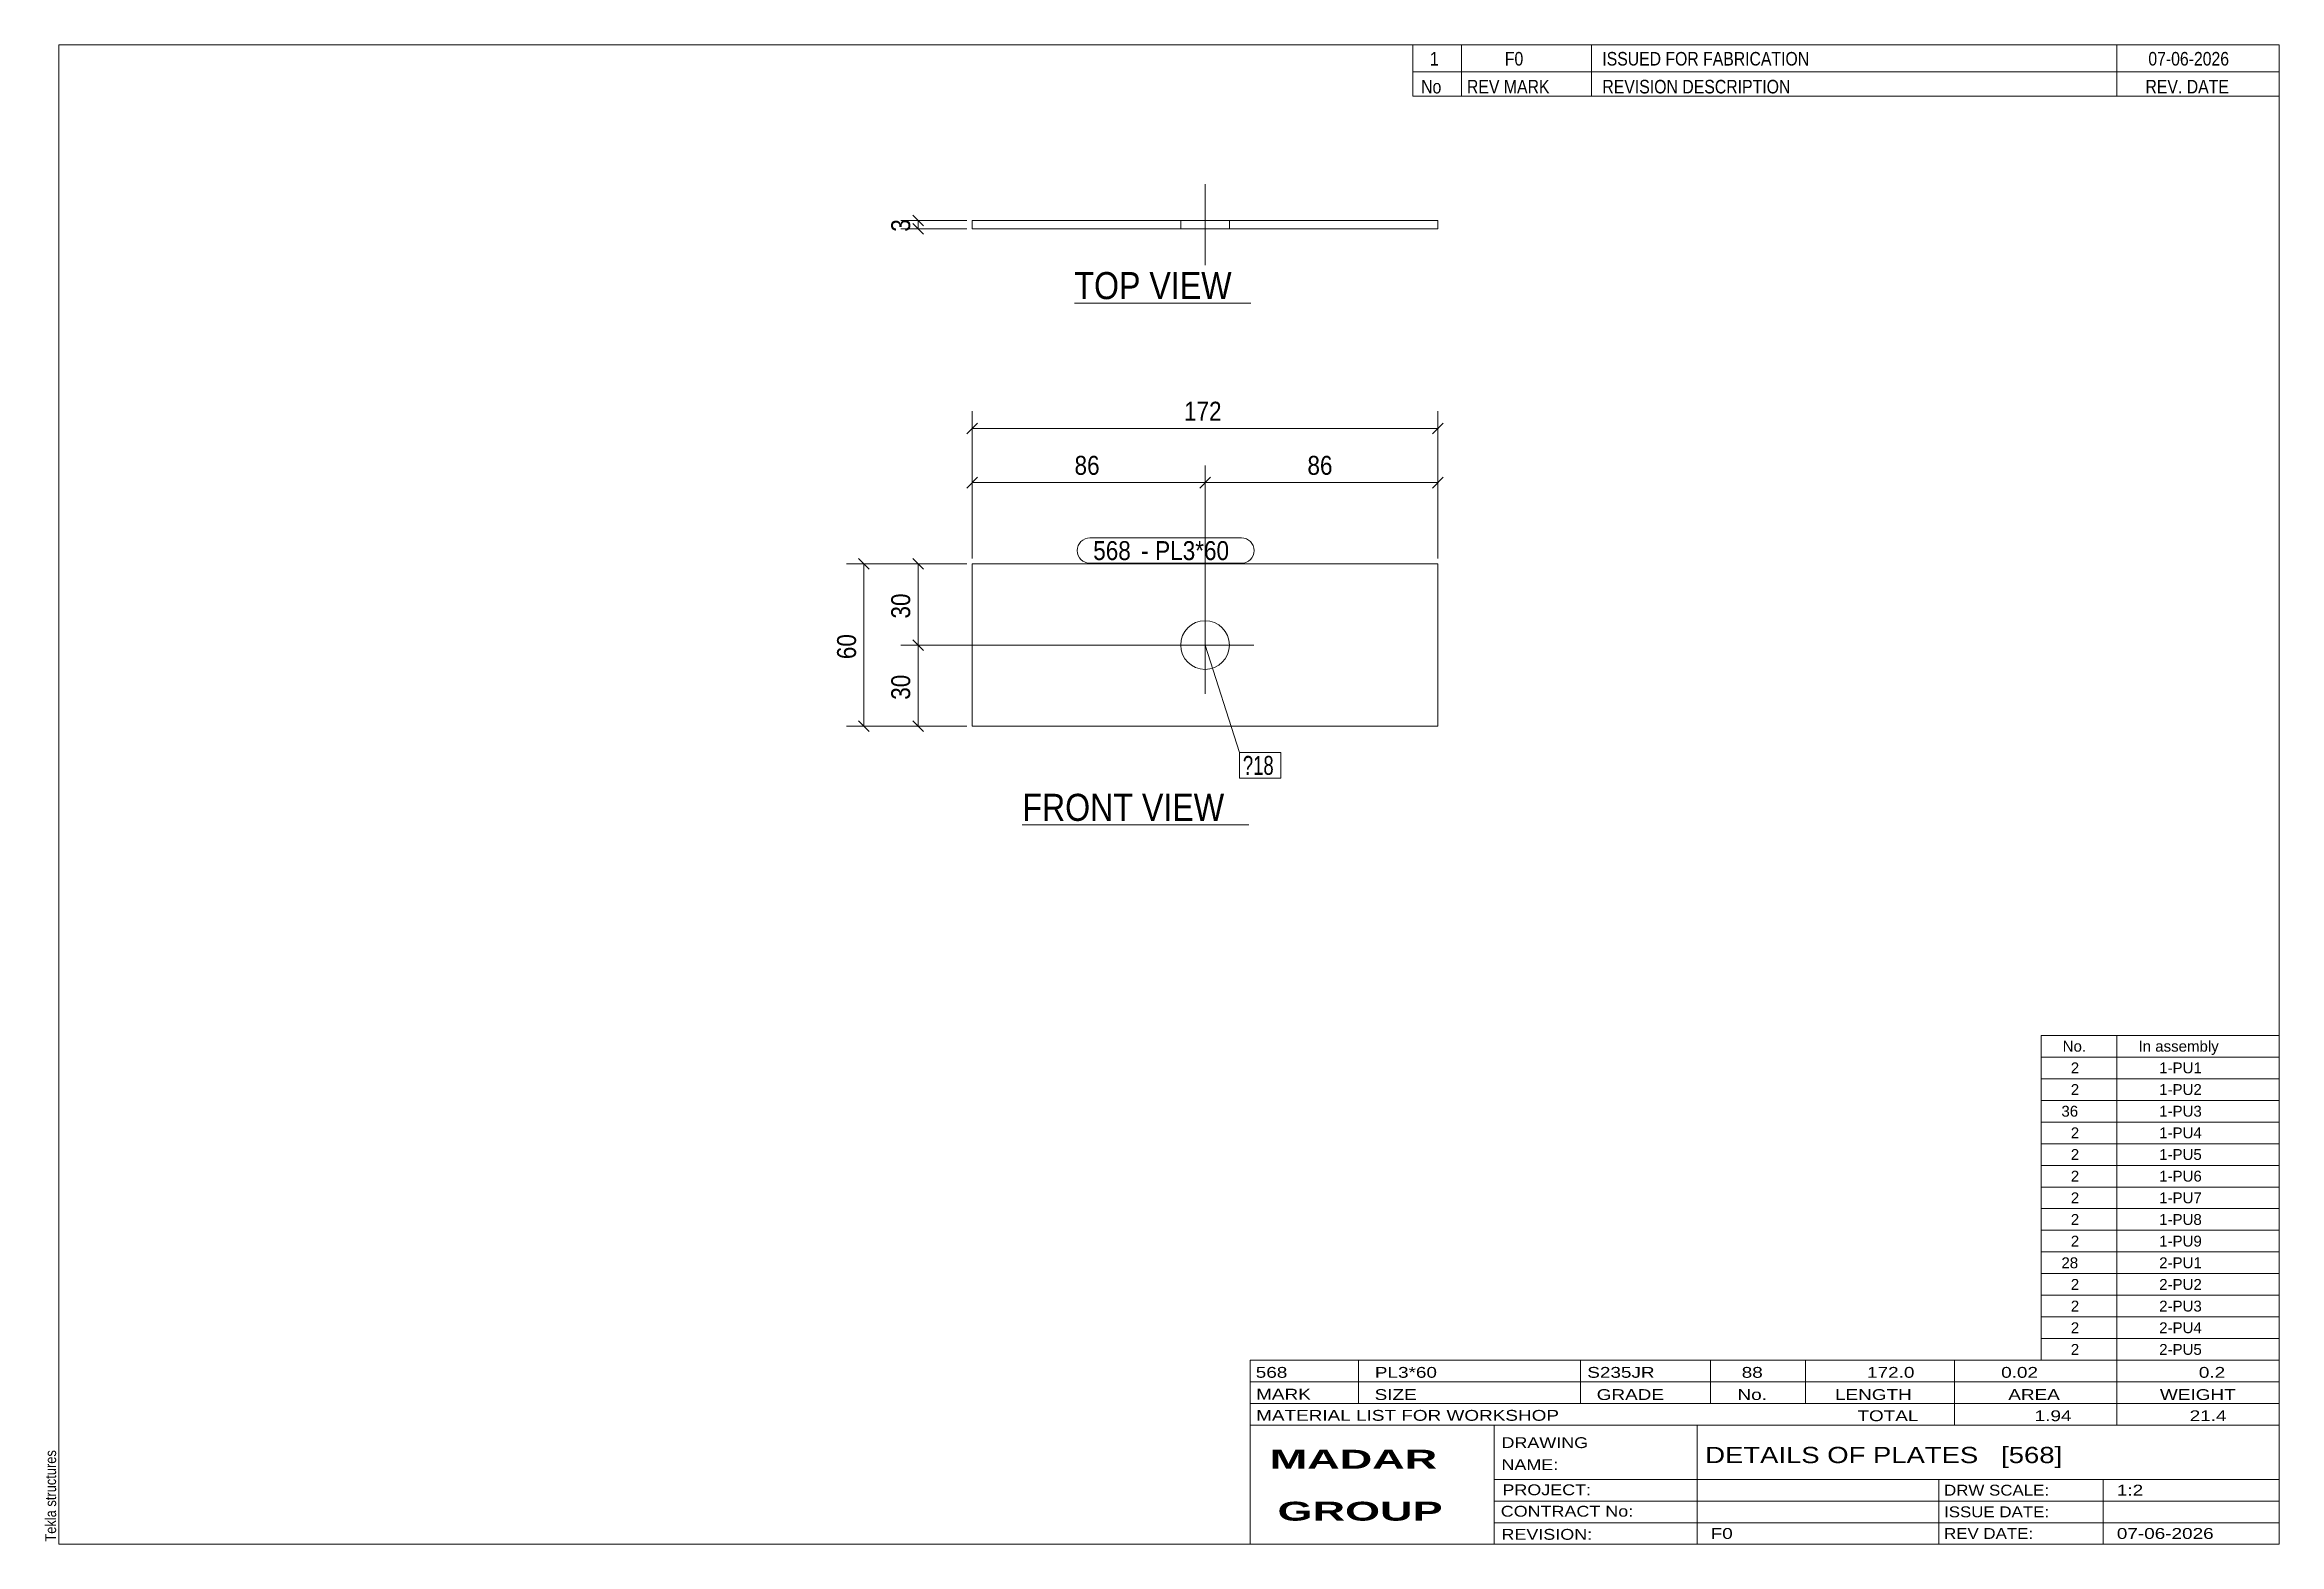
# Model space of a CAD drawing. Header units: millimetres. Extents: x 2 to 415, y 5 to 282.
import ezdxf

# ---------------------------------------------------------------- set-up
doc = ezdxf.new("R2010")
doc.units = ezdxf.units.MM
doc.linetypes.add('XKITLINE00', pattern=[0])
for name, color, linetype, lineweight in [('Bolt', 3, 'Continuous', 0), ('BoltMark', 7, 'Continuous', 0), ('Dimensions', 7, 'Continuous', 0), ('DrawingSheet', 5, 'Continuous', 0), ('OtherObjectType', 7, 'Continuous', 0), ('Part', 2, 'Continuous', 0), ('PartMark', 7, 'Continuous', 0)]:
    doc.layers.add(name, color=color, linetype=linetype, lineweight=lineweight)
doc.styles.add('ARIAL', font='ARIAL.TTF')
doc.styles.add('ARIAL_BOLD', font='ARIALBD.TTF')
doc.styles.add('ARIAL_NARROW', font='ARIALN.TTF')

# ---------------------------------------------------------------- blocks, each defined once
blk = doc.blocks.new('*A1')
at = {"layer": 'Bolt', "color": 3, "linetype": 'XKITLINE00', "lineweight": 0}
for p, q in [((216.65, 180.1), (216.65, 162.1)), ((225.65, 171.1), (207.65, 171.1))]:
    blk.add_line(p, q, dxfattribs=at)
blk.add_circle((216.65, 171.1), 4.5, dxfattribs=at)
blk = doc.blocks.new('*A2')
at = {"layer": 'Part', "color": 2, "linetype": 'XKITLINE00', "lineweight": 0}
for p, q in [((173.65, 156.1), (173.65, 186.1)), ((173.65, 186.1), (259.65, 186.1)), ((259.65, 186.1), (259.65, 156.1)), ((259.65, 156.1), (173.65, 156.1))]:
    blk.add_line(p, q, dxfattribs=at)
blk = doc.blocks.new('*A3')
at = {"layer": 'Bolt', "color": 3, "linetype": 'XKITLINE00', "lineweight": 0}
for p, q in [((216.65, 241.25), (216.65, 256.25)), ((212.15, 249.5), (212.15, 248)), ((221.15, 249.5), (221.15, 248))]:
    blk.add_line(p, q, dxfattribs=at)
blk = doc.blocks.new('*A4')
at = {"layer": 'Part', "color": 2, "linetype": 'XKITLINE00', "lineweight": 0}
for p, q in [((173.65, 248), (173.65, 249.5)), ((259.65, 249.5), (173.65, 249.5)), ((259.65, 248), (173.65, 248)), ((259.65, 248), (259.65, 249.5))]:
    blk.add_line(p, q, dxfattribs=at)
blk = doc.blocks.new('*A5')
at = {"layer": 'DrawingSheet', "color": 5, "linetype": 'XKITLINE00', "lineweight": 0}
for p, q in [((415, 282), (5, 282)), ((5, 282), (5, 5)), ((415, 5), (415, 282)), ((5, 5), (415, 5))]:
    blk.add_line(p, q, dxfattribs=at)
at = {"layer": 'DrawingSheet', "color": 5, "style": 'ARIAL', "width": 0.85}
blk.add_text('Tekla structures', height=2, rotation=90, dxfattribs=at).set_placement((4.5, 5.5))
blk = doc.blocks.new('*A6')
at = {"layer": 'OtherObjectType', "color": 7, "linetype": 'XKITLINE00', "lineweight": 0}
for p, q in [((371, 99), (415, 99)), ((371, 95), (371, 99)), ((371, 95), (415, 95)), ((371, 91), (371, 95)), ((385, 95), (385, 99)), ((385, 91), (385, 95)), ((415, 95), (415, 99)), ((415, 91), (415, 95)), ((371, 91), (415, 91)), ((371, 87), (371, 91)), ((385, 87), (385, 91)), ((415, 87), (415, 91)), ((371, 87), (415, 87)), ((371, 83), (371, 87)), ((385, 83), (385, 87)), ((415, 83), (415, 87)), ((371, 83), (415, 83)), ((371, 79), (371, 83)), ((385, 79), (385, 83)), ((415, 79), (415, 83)), ((371, 79), (415, 79)), ((371, 75), (371, 79)), ((385, 75), (385, 79)), ((415, 75), (415, 79)), ((371, 75), (415, 75)), ((371, 71), (371, 75)), ((385, 71), (385, 75)), ((415, 71), (415, 75)), ((371, 71), (415, 71)), ((371, 67), (371, 71)), ((385, 67), (385, 71)), ((415, 67), (415, 71)), ((371, 67), (415, 67)), ((371, 63), (371, 67)), ((385, 63), (385, 67)), ((415, 63), (415, 67)), ((371, 63), (415, 63)), ((371, 59), (371, 63)), ((385, 59), (385, 63)), ((415, 59), (415, 63)), ((371, 59), (415, 59)), ((371, 55), (371, 59)), ((385, 55), (385, 59)), ((415, 55), (415, 59)), ((371, 55), (415, 55)), ((371, 51), (371, 55)), ((385, 51), (385, 55)), ((415, 51), (415, 55)), ((371, 51), (415, 51)), ((371, 47), (371, 51)), ((385, 47), (385, 51)), ((415, 47), (415, 51)), ((371, 47), (415, 47)), ((371, 43), (371, 47)), ((385, 43), (385, 47)), ((415, 43), (415, 47)), ((371, 43), (415, 43)), ((371, 39), (371, 43)), ((385, 39), (385, 43)), ((415, 39), (415, 43)), ((371, 39), (415, 39))]:
    blk.add_line(p, q, dxfattribs=at)
at = {"layer": 'OtherObjectType', "color": 7, "style": 'ARIAL_NARROW', "width": 1.211571}
for s, p in [('No.', (375, 96)), ('In assembly', (389, 96)), ('2', (376.5, 92)), ('1-PU1', (392.82, 92)), ('2', (376.5, 88)), ('1-PU2', (392.82, 88)), ('36', (374.77, 84)), ('1-PU3', (392.82, 84)), ('2', (376.5, 80)), ('1-PU4', (392.82, 80)), ('2', (376.5, 76)), ('1-PU5', (392.82, 76)), ('2', (376.5, 72)), ('1-PU6', (392.82, 72)), ('2', (376.5, 68)), ('2', (376.5, 64)), ('1-PU7', (392.82, 68)), ('1-PU8', (392.82, 64)), ('2', (376.5, 60)), ('1-PU9', (392.82, 60)), ('28', (374.77, 56)), ('2-PU1', (392.82, 56)), ('2', (376.5, 52)), ('2-PU2', (392.82, 52)), ('2', (376.5, 48)), ('2-PU3', (392.82, 48)), ('2', (376.5, 44)), ('2-PU4', (392.82, 44)), ('2', (376.5, 40)), ('2-PU5', (392.82, 40))]:
    blk.add_text(s, height=2, dxfattribs=at).set_placement(p)
blk = doc.blocks.new('*A7')
at = {"layer": 'OtherObjectType', "color": 7, "linetype": 'XKITLINE00', "lineweight": 0}
for p, q in [((255, 282), (415, 282)), ((415, 282), (255, 282)), ((255, 282), (255, 277)), ((264, 282), (264, 277)), ((288, 282), (288, 277)), ((385, 282), (385, 277)), ((415, 282), (415, 277)), ((255, 277), (415, 277)), ((255, 277), (255, 272.5)), ((255, 277), (415, 277)), ((264, 277), (264, 272.5)), ((288, 277), (288, 272.5)), ((385, 277), (385, 272.5)), ((415, 277), (415, 272.5)), ((415, 272.5), (255, 272.5))]:
    blk.add_line(p, q, dxfattribs=at)
at = {"layer": 'OtherObjectType', "color": 7, "style": 'ARIAL_NARROW'}
for s, width, p in [('1', 1.017001, (258.16, 278.15)), ('F0', 1.017001, (272, 278.15)), ('ISSUED FOR FABRICATION', 1.017001, (290, 278.15)), ('07-06-2026', 1.017001, (390.82, 278.15)), ('No', 1.02, (256.54, 273)), ('REV MARK', 1.02, (265, 273)), ('REVISION DESCRIPTION', 1.02, (290, 273)), ('REV. DATE', 1.02, (390.28, 273))]:
    blk.add_text(s, height=2.5, dxfattribs=dict(at, width=width)).set_placement(p)
blk = doc.blocks.new('*A8')
at = {"layer": 'OtherObjectType', "color": 7, "linetype": 'XKITLINE00', "lineweight": 0}
for p, q in [((225, 39), (415, 39)), ((225, 39), (225, 35)), ((225, 39), (415, 39)), ((245, 35), (245, 39)), ((286, 35), (286, 39)), ((310, 35), (310, 39)), ((327.5, 35), (327.5, 39)), ((355, 35), (355, 39)), ((385, 35), (385, 39)), ((415, 35), (415, 39)), ((225, 35), (415, 35)), ((225, 35), (225, 5)), ((225, 35), (415, 35)), ((245, 31), (245, 35)), ((286, 31), (286, 35)), ((310, 31), (310, 35)), ((327.5, 31), (327.5, 35)), ((355, 31), (355, 35)), ((385, 31), (385, 35)), ((415, 31), (415, 35)), ((225, 31), (415, 31)), ((355, 27), (355, 31)), ((385, 27), (385, 31)), ((415, 27), (415, 31)), ((225, 27), (415, 27)), ((270, 21), (270, 27)), ((307.5, 17), (307.5, 27)), ((415, 21), (415, 27)), ((270, 21), (270, 5)), ((415, 17), (415, 21)), ((270, 17), (415, 17)), ((307.5, 5), (307.5, 17)), ((352.16, 13), (352.16, 17)), ((382.5, 5), (382.5, 17)), ((415, 13), (415, 17)), ((270, 13), (415, 13)), ((352.16, 5), (352.16, 13)), ((415, 9), (415, 13)), ((270, 9), (415, 9)), ((415, 5), (415, 9)), ((225, 5), (415, 5)), ((262.5, 5), (415, 5))]:
    blk.add_line(p, q, dxfattribs=at)
at = {"layer": 'OtherObjectType', "color": 7, "style": 'ARIAL_NARROW'}
for s, height, width, p in [('568', 2, 1.525501, (226.01, 35.76)), ('PL3*60', 2, 1.525501, (248, 35.76)), ('S235JR', 2, 1.525501, (287.22, 35.76)), ('88', 2, 1.525501, (315.73, 35.76)), ('172.0', 2, 1.525501, (338.88, 35.76)), ('0.02', 2, 1.525501, (363.64, 35.76)), ('0.2', 2, 1.525501, (400.14, 35.76)), ('MARK', 2, 1.525501, (226.08, 31.73)), ('SIZE', 2, 1.525501, (247.96, 31.66)), ('GRADE', 2, 1.525501, (288.96, 31.66)), ('No.', 2, 1.525501, (314.96, 31.66)), ('LENGTH', 2, 1.525501, (332.96, 31.66)), ('AREA', 2, 1.525501, (364.96, 31.66)), ('WEIGHT', 2, 1.525501, (392.96, 31.66)), ('MATERIAL LIST FOR WORKSHOP', 2, 1.525501, (226.08, 27.82)), ('TOTAL', 2, 1.525501, (337.1, 27.75)), ('1.94', 2, 1.525501, (369.83, 27.75)), ('21.4', 2, 1.525501, (398.45, 27.75)), ('DRAWING', 2, 1.445, (271.38, 22.78)), ('NAME:', 2, 1.445, (271.38, 18.72)), ('DETAILS OF PLATES   [568]', 3, 1.474651, (309, 20)), ('PROJECT:', 2, 1.445, (271.55, 14.07)), ('DRW SCALE:', 2, 1.36, (353.1, 14)), ('1:2', 2, 1.525501, (385, 14)), ('CONTRACT No:', 2, 1.445, (271.25, 10.11)), ('ISSUE DATE:', 2, 1.36, (353.1, 10)), ('REVISION:', 2, 1.445, (271.38, 5.84)), ('F0', 2, 1.525501, (310, 6)), ('REV DATE:', 2, 1.36, (353.1, 6)), ('07-06-2026', 2, 1.525501, (385, 6))]:
    blk.add_text(s, height=height, dxfattribs=dict(at, width=width)).set_placement(p)
at = {"layer": 'OtherObjectType', "color": 1, "style": 'ARIAL_BOLD', "width": 1.7}
for s, p in [('MADAR ', (228.58, 18.97)), ('GROUP', (230.03, 9.37))]:
    blk.add_text(s, height=3.5, dxfattribs=at).set_placement(p)
blk = doc.blocks.new('*A9')
at = {"layer": 'Dimensions', "color": 7, "linetype": 'XKITLINE00', "lineweight": 0}
for p, q in [((174.64, 212.09), (172.66, 210.11)), ((173.65, 187.1), (173.65, 214.3)), ((173.65, 211.1), (259.65, 211.1)), ((260.64, 212.09), (258.66, 210.11)), ((259.65, 187.1), (259.65, 214.3))]:
    blk.add_line(p, q, dxfattribs=at)
at = {"layer": 'Dimensions', "color": 3}
for p in [(173.65, 211.1), (259.65, 211.1)]:
    blk.add_point(p, dxfattribs=at)
at = {"layer": 'Dimensions', "color": 3, "style": 'ARIAL', "width": 0.85}
blk.add_text('172', height=3.5, dxfattribs=at).set_placement((212.76, 212.55))
blk = doc.blocks.new('*A10')
at = {"layer": 'Dimensions', "color": 7, "linetype": 'XKITLINE00', "lineweight": 0}
for p, q in [((173.65, 187.1), (173.65, 204.3)), ((216.65, 172.1), (216.65, 204.3)), ((174.64, 202.09), (172.66, 200.11)), ((173.65, 201.1), (216.65, 201.1)), ((217.64, 202.09), (215.66, 200.11))]:
    blk.add_line(p, q, dxfattribs=at)
at = {"layer": 'Dimensions', "color": 3}
for p in [(173.65, 201.1), (216.65, 201.1)]:
    blk.add_point(p, dxfattribs=at)
at = {"layer": 'Dimensions', "color": 3, "style": 'ARIAL', "width": 0.85}
blk.add_text('86', height=3.5, dxfattribs=at).set_placement((192.55, 202.55))
blk = doc.blocks.new('*A11')
at = {"layer": 'Dimensions', "color": 7, "linetype": 'XKITLINE00', "lineweight": 0}
for p, q in [((216.65, 172.1), (216.65, 204.3)), ((259.65, 187.1), (259.65, 204.3)), ((217.64, 202.09), (215.66, 200.11)), ((216.65, 201.1), (259.65, 201.1)), ((260.64, 202.09), (258.66, 200.11))]:
    blk.add_line(p, q, dxfattribs=at)
at = {"layer": 'Dimensions', "color": 3}
for p in [(216.65, 201.1), (259.65, 201.1)]:
    blk.add_point(p, dxfattribs=at)
at = {"layer": 'Dimensions', "color": 3, "style": 'ARIAL', "width": 0.85}
blk.add_text('86', height=3.5, dxfattribs=at).set_placement((235.55, 202.55))
blk = doc.blocks.new('*A12')
at = {"layer": 'Dimensions', "color": 7, "linetype": 'XKITLINE00', "lineweight": 0}
for p, q in [((172.65, 186.1), (150.45, 186.1)), ((152.66, 187.09), (154.64, 185.11)), ((153.65, 156.1), (153.65, 186.1)), ((152.66, 157.09), (154.64, 155.11)), ((172.65, 156.1), (150.45, 156.1))]:
    blk.add_line(p, q, dxfattribs=at)
at = {"layer": 'Dimensions', "color": 3}
for p in [(153.65, 186.1), (153.65, 156.1)]:
    blk.add_point(p, dxfattribs=at)
at = {"layer": 'Dimensions', "color": 3, "style": 'ARIAL', "width": 0.85}
blk.add_text('60', height=3.5, rotation=90.0002, dxfattribs=at).set_placement((152.2, 168.5))
blk = doc.blocks.new('*A13')
at = {"layer": 'Dimensions', "color": 7, "linetype": 'XKITLINE00', "lineweight": 0}
for p, q in [((215.65, 171.1), (160.45, 171.1)), ((162.66, 172.09), (164.64, 170.11)), ((163.65, 156.1), (163.65, 171.1)), ((162.66, 157.09), (164.64, 155.11)), ((172.65, 156.1), (160.45, 156.1))]:
    blk.add_line(p, q, dxfattribs=at)
at = {"layer": 'Dimensions', "color": 3}
for p in [(163.65, 171.1), (163.65, 156.1)]:
    blk.add_point(p, dxfattribs=at)
at = {"layer": 'Dimensions', "color": 3, "style": 'ARIAL', "width": 0.85}
blk.add_text('30', height=3.5, rotation=90.0002, dxfattribs=at).set_placement((162.2, 161))
blk = doc.blocks.new('*A14')
at = {"layer": 'Dimensions', "color": 7, "linetype": 'XKITLINE00', "lineweight": 0}
for p, q in [((172.65, 186.1), (160.45, 186.1)), ((162.66, 187.09), (164.64, 185.11)), ((163.65, 171.1), (163.65, 186.1)), ((215.65, 171.1), (160.45, 171.1)), ((162.66, 172.09), (164.64, 170.11))]:
    blk.add_line(p, q, dxfattribs=at)
at = {"layer": 'Dimensions', "color": 3}
for p in [(163.65, 186.1), (163.65, 171.1)]:
    blk.add_point(p, dxfattribs=at)
at = {"layer": 'Dimensions', "color": 3, "style": 'ARIAL', "width": 0.85}
blk.add_text('30', height=3.5, rotation=90.0002, dxfattribs=at).set_placement((162.2, 176))
blk = doc.blocks.new('*A15')
at = {"layer": 'BoltMark', "color": 7, "linetype": 'XKITLINE00', "lineweight": 0}
for p, q in [((216.65, 171.1), (223.03, 151.23)), ((223.03, 151.23), (230.61, 151.23)), ((223.03, 146.53), (223.03, 151.23)), ((230.61, 146.53), (230.61, 151.23)), ((223.03, 146.53), (230.61, 146.53))]:
    blk.add_line(p, q, dxfattribs=at)
at = {"layer": 'BoltMark', "color": 3, "style": 'ARIAL_NARROW', "width": 0.85}
blk.add_text('?18', height=3.5, dxfattribs=at).set_placement((223.63, 147.13))
blk = doc.blocks.new('*A16')
at = {"layer": 'PartMark', "color": 7, "linetype": 'XKITLINE00', "lineweight": 0}
for p, q in [((195.4, 190.9), (223.36, 190.9)), ((195.4, 186.2), (223.36, 186.2))]:
    blk.add_line(p, q, dxfattribs=at)
for centre, start, end in [((195.4, 188.55), 90, 270), ((223.36, 188.55), 270, 90)]:
    blk.add_arc(centre, 2.35, start, end, dxfattribs=at)
at = {"layer": 'PartMark', "color": 1, "style": 'ARIAL', "width": 0.85}
blk.add_text('568', height=3.5, dxfattribs=at).set_placement((196, 186.8))
at = {"layer": 'PartMark', "color": 3, "style": 'ARIAL', "width": 0.85}
for s, p in [('PL3*60', (207.44, 186.8)), ('-', (204.84, 186.8))]:
    blk.add_text(s, height=3.5, dxfattribs=at).set_placement(p)
blk = doc.blocks.new('*A17')
at = {"layer": 'OtherObjectType', "color": 7, "linetype": 'XKITLINE00', "lineweight": 0}
blk.add_line((182.9, 137.88), (224.75, 137.88), dxfattribs=at)
at = {"layer": 'OtherObjectType', "color": 3, "style": 'ARIAL', "width": 0.85}
blk.add_text('FRONT VIEW', height=5, dxfattribs=at).set_placement((182.9, 138.63))
blk = doc.blocks.new('*A18')
at = {"layer": 'Dimensions', "color": 7, "linetype": 'XKITLINE00', "lineweight": 0}
for p, q in [((172.65, 249.5), (160.45, 249.5)), ((172.65, 248), (160.45, 248)), ((162.66, 250.49), (164.64, 248.51)), ((162.66, 248.99), (164.64, 247.01)), ((163.65, 248), (163.65, 249.5))]:
    blk.add_line(p, q, dxfattribs=at)
at = {"layer": 'Dimensions', "color": 3}
for p in [(163.65, 249.5), (163.65, 248)]:
    blk.add_point(p, dxfattribs=at)
at = {"layer": 'Dimensions', "color": 3, "style": 'ARIAL', "width": 0.85}
blk.add_text('3', height=3.5, rotation=90.0002, dxfattribs=at).set_placement((162.2, 247.45))
blk = doc.blocks.new('*A19')
at = {"layer": 'OtherObjectType', "color": 7, "linetype": 'XKITLINE00', "lineweight": 0}
blk.add_line((192.52, 234.25), (225.13, 234.25), dxfattribs=at)
at = {"layer": 'OtherObjectType', "color": 3, "style": 'ARIAL', "width": 0.85}
blk.add_text('TOP VIEW', height=5, dxfattribs=at).set_placement((192.52, 235))

msp = doc.modelspace()

# ---------------------------------------------------------------- block references
at = {"lineweight": 0}
for name in ['*A5', '*A7', '*A3', '*A18', '*A4', '*A19', '*A9', '*A10', '*A11', '*A16', '*A12', '*A14', '*A2', '*A1', '*A13', '*A15', '*A17', '*A6', '*A8']:
    msp.add_blockref(name, (0, 0), dxfattribs=at)

doc.saveas('drawing.dxf')
